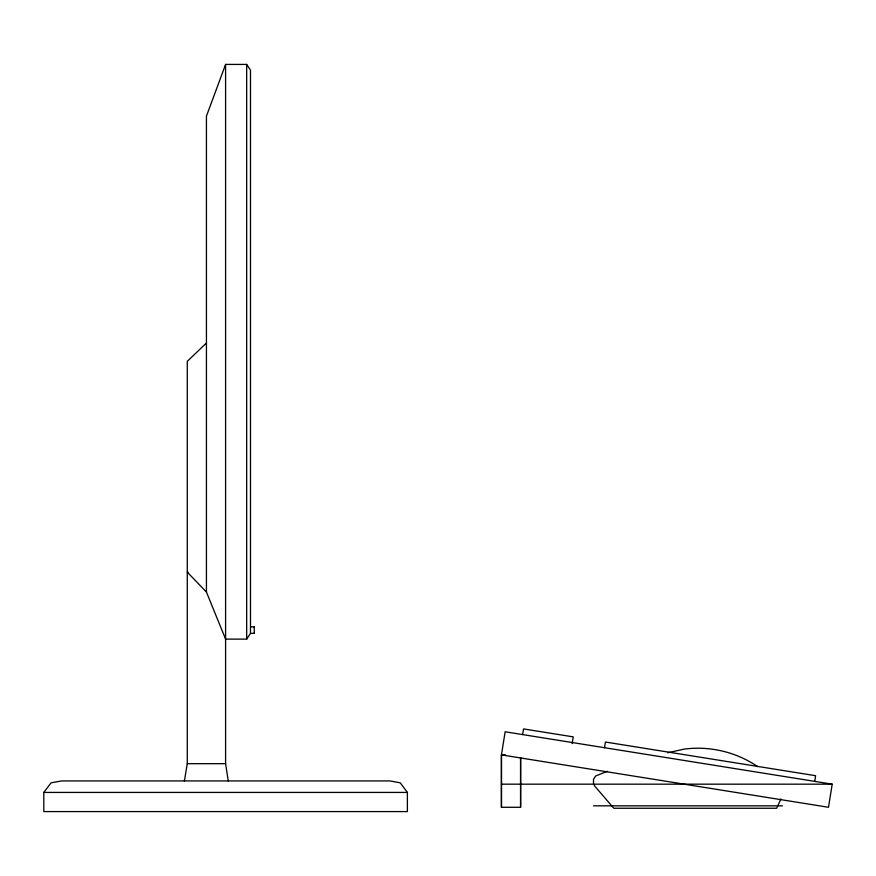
<?xml version="1.0" encoding="UTF-8"?>
<svg xmlns="http://www.w3.org/2000/svg" width="876" height="876" viewBox="0 0 876 876"><rect width="100%" height="100%" fill="white"/><g stroke="black" fill="none" stroke-linecap="round" stroke-linejoin="round"><path stroke-width="1.31" d="M228.275 780.932L225.592 763.686L225.592 64.419L246.671 64.419L250.492 70.102L250.492 633.37L246.671 639.119L225.592 639.119L206.44 592.045L187.278 572.127L188.001 572.127M501.444 807.278L501.444 754.893L505.145 731.788L832.2 784.173L828.499 807.278L501.444 754.893L501.444 807.278L520.596 807.278L520.596 757.576L520.596 807.278M522.644 734.592L523.552 728.92L573.232 736.869L572.148 743.625M604.506 747.699L605.415 742.027L815.611 775.698L814.702 781.37M184.409 780.932L187.278 763.686L187.278 361.339L206.44 343.009M225.592 64.419L206.44 116.136L206.44 592.045M780.932 798.934L776.705 808.252L613.78 808.252L594.782 786.144L593.512 783.702L593.512 779.213L595.669 776.005L602.546 773.201A480.563 480.563 0 0 1 607.517 771.274M43.8 792.43L51.071 782.848L61.55 780.932L390.094 780.932L400.255 782.848L407.384 792.43L407.384 811.581L43.8 811.581L43.8 792.43L407.384 792.43M667.742 752.747L684.265 749.1A106.314 106.314 0 0 1 757.784 766.686M250.492 626.833L254.325 626.833M250.492 633.37L254.325 633.37M501.444 754.893L505.551 754.893M187.278 763.686L225.592 763.686M501.444 784.173L832.2 784.173M593.512 805.832L782.52 805.832M254.226 626.833L254.226 633.37M246.671 64.419L246.671 639.119"/></g></svg>
